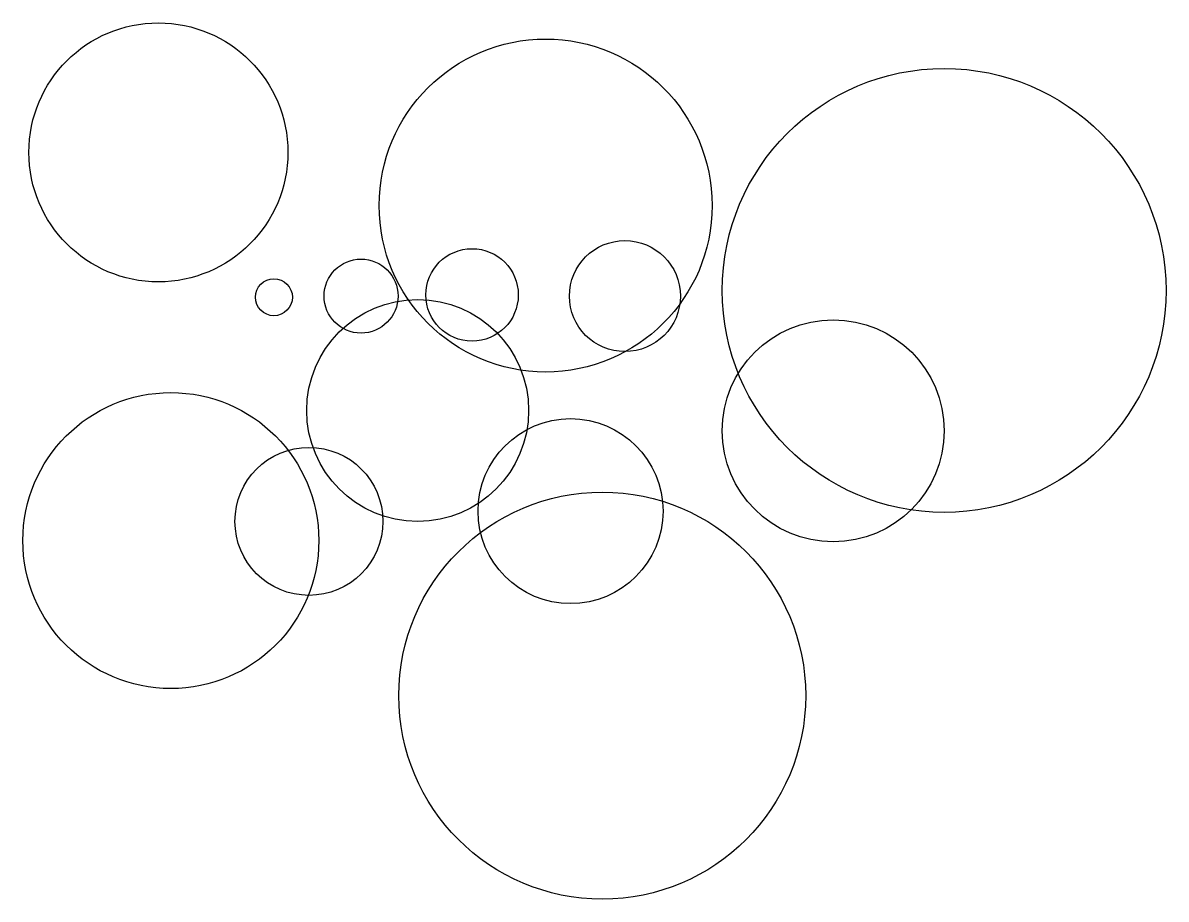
# Model space of a CAD drawing. Header units: inches. Extents: x 35.8 to 97.6, y 4.1 to 51.5.
import ezdxf

# ---------------------------------------------------------------- set-up
doc = ezdxf.new("R2010")
doc.units = ezdxf.units.IN
doc.header["$MEASUREMENT"] = 0

msp = doc.modelspace()

# ---------------------------------------------------------------- linework, layer by layer
for centre, radius in [((43.165, 44.482), 7), ((64.1, 41.606), 9), ((85.647, 37.017), 12), ((68.385, 36.711), 3), ((60.121, 36.773), 2.5), ((54.122, 36.711), 2), ((49.409, 36.65), 1), ((57.183, 30.531), 6), ((79.648, 29.43), 6), ((43.838, 23.495), 8), ((65.447, 25.086), 5), ((51.306, 24.535), 4)]:
    msp.add_circle(centre, radius)
at = {"color": 1}
msp.add_circle((67.161, 15.112), 11, dxfattribs=at)

doc.saveas('drawing.dxf')
